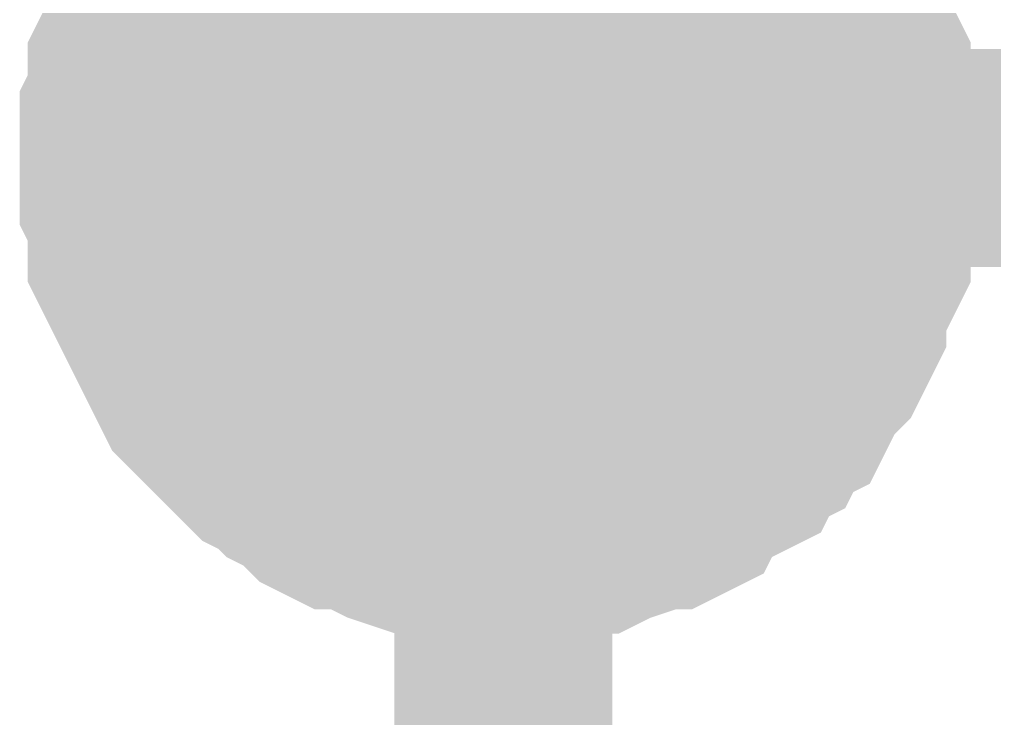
# Model space of a CAD drawing. Header units: inches. Extents: x 0 to 594, y 0 to 420.
# Drawn here: x 216.844 to 218.184, y 176.731 to 177.692 of the extents above; entities that cross this region are included whole.
import ezdxf

# ---------------------------------------------------------------- set-up
doc = ezdxf.new("R2010")
doc.units = ezdxf.units.IN
doc.layers.add('Sheet', color=255, linetype='Continuous')

msp = doc.modelspace()

# ---------------------------------------------------------------- linework, layer by layer
at = {"layer": 'Sheet'}
for points in [[(222.5036, 187.4904, 0.2997, 0.2997, 0), (217.5088, 187.4904, 0.2997, 0.2997, 0), (217.5088, 177.5011, 0.2997, 0.2997, 0), (222.5036, 177.5011, 0.2997, 0.2997, 0)], [(216.9937, 177.5011, 0.2997, 0.2997, 0), (216.9937, 177.5235, 0.2997, 0.2997, 0), (216.9937, 177.5571, 0.2997, 0.2997, 0), (217.0049, 177.5795, 0.2997, 0.2997, 0), (217.0049, 177.6019, 0.2997, 0.2997, 0), (217.0049, 177.6243, 0.2997, 0.2997, 0), (217.0161, 177.6467, 0.2997, 0.2997, 0), (217.0273, 177.6802, 0.2997, 0.2997, 0), (217.0385, 177.7026, 0.2997, 0.2997, 0), (217.0497, 177.725, 0.2997, 0.2997, 0), (217.0609, 177.7474, 0.2997, 0.2997, 0), (217.0721, 177.7586, 0.2997, 0.2997, 0), (217.0833, 177.781, 0.2997, 0.2997, 0), (217.0945, 177.8034, 0.2997, 0.2997, 0), (217.1169, 177.8258, 0.2997, 0.2997, 0), (217.1281, 177.837, 0.2997, 0.2997, 0), (217.1505, 177.8594, 0.2997, 0.2997, 0)], [(216.9937, 177.5011, 0.2997, 0.2997, 0), (216.9937, 177.5235, 0.2997, 0.2997, 0), (216.9937, 177.5571, 0.2997, 0.2997, 0), (217.0049, 177.5795, 0.2997, 0.2997, 0), (217.0049, 177.6019, 0.2997, 0.2997, 0), (217.0049, 177.6243, 0.2997, 0.2997, 0), (217.0161, 177.6467, 0.2997, 0.2997, 0), (217.0273, 177.6802, 0.2997, 0.2997, 0), (217.0385, 177.7026, 0.2997, 0.2997, 0), (217.0497, 177.725, 0.2997, 0.2997, 0), (217.0609, 177.7474, 0.2997, 0.2997, 0), (217.0721, 177.7586, 0.2997, 0.2997, 0), (217.0833, 177.781, 0.2997, 0.2997, 0), (217.0945, 177.8034, 0.2997, 0.2997, 0), (217.1169, 177.8258, 0.2997, 0.2997, 0), (217.1281, 177.837, 0.2997, 0.2997, 0), (217.1505, 177.8594, 0.2997, 0.2997, 0)], [(216.9937, 177.5011, 0.2997, 0.2997, 0), (216.9937, 177.5235, 0.2997, 0.2997, 0), (216.9937, 177.5571, 0.2997, 0.2997, 0), (217.0049, 177.5795, 0.2997, 0.2997, 0), (217.0049, 177.6019, 0.2997, 0.2997, 0), (217.0049, 177.6243, 0.2997, 0.2997, 0), (217.0161, 177.6467, 0.2997, 0.2997, 0), (217.0273, 177.6802, 0.2997, 0.2997, 0), (217.0385, 177.7026, 0.2997, 0.2997, 0), (217.0497, 177.725, 0.2997, 0.2997, 0), (217.0609, 177.7474, 0.2997, 0.2997, 0), (217.0721, 177.7586, 0.2997, 0.2997, 0), (217.0833, 177.781, 0.2997, 0.2997, 0), (217.0945, 177.8034, 0.2997, 0.2997, 0), (217.1169, 177.8258, 0.2997, 0.2997, 0), (217.1281, 177.837, 0.2997, 0.2997, 0), (217.1505, 177.8594, 0.2997, 0.2997, 0)], [(216.9937, 177.5011, 0.2997, 0.2997, 0), (216.9937, 177.5235, 0.2997, 0.2997, 0), (216.9937, 177.5571, 0.2997, 0.2997, 0), (217.0049, 177.5795, 0.2997, 0.2997, 0), (217.0049, 177.6019, 0.2997, 0.2997, 0), (217.0049, 177.6243, 0.2997, 0.2997, 0), (217.0161, 177.6467, 0.2997, 0.2997, 0), (217.0273, 177.6802, 0.2997, 0.2997, 0), (217.0385, 177.7026, 0.2997, 0.2997, 0), (217.0497, 177.725, 0.2997, 0.2997, 0), (217.0609, 177.7474, 0.2997, 0.2997, 0), (217.0721, 177.7586, 0.2997, 0.2997, 0), (217.0833, 177.781, 0.2997, 0.2997, 0), (217.0945, 177.8034, 0.2997, 0.2997, 0), (217.1169, 177.8258, 0.2997, 0.2997, 0), (217.1281, 177.837, 0.2997, 0.2997, 0), (217.1505, 177.8594, 0.2997, 0.2997, 0)], [(217.8672, 177.8594, 0.2997, 0.2997, 0), (217.8784, 177.837, 0.2997, 0.2997, 0), (217.9008, 177.8258, 0.2997, 0.2997, 0), (217.912, 177.8034, 0.2997, 0.2997, 0), (217.9232, 177.781, 0.2997, 0.2997, 0), (217.9456, 177.7586, 0.2997, 0.2997, 0), (217.9568, 177.7474, 0.2997, 0.2997, 0), (217.968, 177.725, 0.2997, 0.2997, 0), (217.968, 177.7026, 0.2997, 0.2997, 0), (217.9792, 177.6802, 0.2997, 0.2997, 0), (217.9904, 177.6467, 0.2997, 0.2997, 0), (218.0016, 177.6243, 0.2997, 0.2997, 0), (218.0016, 177.6019, 0.2997, 0.2997, 0), (218.0016, 177.5795, 0.2997, 0.2997, 0), (218.0128, 177.5571, 0.2997, 0.2997, 0), (218.0128, 177.5235, 0.2997, 0.2997, 0), (218.0128, 177.5011, 0.2997, 0.2997, 0)], [(217.8672, 177.8594, 0.2997, 0.2997, 0), (217.8784, 177.837, 0.2997, 0.2997, 0), (217.9008, 177.8258, 0.2997, 0.2997, 0), (217.912, 177.8034, 0.2997, 0.2997, 0), (217.9232, 177.781, 0.2997, 0.2997, 0), (217.9456, 177.7586, 0.2997, 0.2997, 0), (217.9568, 177.7474, 0.2997, 0.2997, 0), (217.968, 177.725, 0.2997, 0.2997, 0), (217.968, 177.7026, 0.2997, 0.2997, 0), (217.9792, 177.6802, 0.2997, 0.2997, 0), (217.9904, 177.6467, 0.2997, 0.2997, 0), (218.0016, 177.6243, 0.2997, 0.2997, 0), (218.0016, 177.6019, 0.2997, 0.2997, 0), (218.0016, 177.5795, 0.2997, 0.2997, 0), (218.0128, 177.5571, 0.2997, 0.2997, 0), (218.0128, 177.5235, 0.2997, 0.2997, 0), (218.0128, 177.5011, 0.2997, 0.2997, 0)], [(217.8672, 177.8594, 0.2997, 0.2997, 0), (217.8784, 177.837, 0.2997, 0.2997, 0), (217.9008, 177.8258, 0.2997, 0.2997, 0), (217.912, 177.8034, 0.2997, 0.2997, 0), (217.9232, 177.781, 0.2997, 0.2997, 0), (217.9456, 177.7586, 0.2997, 0.2997, 0), (217.9568, 177.7474, 0.2997, 0.2997, 0), (217.968, 177.725, 0.2997, 0.2997, 0), (217.968, 177.7026, 0.2997, 0.2997, 0), (217.9792, 177.6802, 0.2997, 0.2997, 0), (217.9904, 177.6467, 0.2997, 0.2997, 0), (218.0016, 177.6243, 0.2997, 0.2997, 0), (218.0016, 177.6019, 0.2997, 0.2997, 0), (218.0016, 177.5795, 0.2997, 0.2997, 0), (218.0128, 177.5571, 0.2997, 0.2997, 0), (218.0128, 177.5235, 0.2997, 0.2997, 0), (218.0128, 177.5011, 0.2997, 0.2997, 0)], [(217.8672, 177.8594, 0.2997, 0.2997, 0), (217.8784, 177.837, 0.2997, 0.2997, 0), (217.9008, 177.8258, 0.2997, 0.2997, 0), (217.912, 177.8034, 0.2997, 0.2997, 0), (217.9232, 177.781, 0.2997, 0.2997, 0), (217.9456, 177.7586, 0.2997, 0.2997, 0), (217.9568, 177.7474, 0.2997, 0.2997, 0), (217.968, 177.725, 0.2997, 0.2997, 0), (217.968, 177.7026, 0.2997, 0.2997, 0), (217.9792, 177.6802, 0.2997, 0.2997, 0), (217.9904, 177.6467, 0.2997, 0.2997, 0), (218.0016, 177.6243, 0.2997, 0.2997, 0), (218.0016, 177.6019, 0.2997, 0.2997, 0), (218.0016, 177.5795, 0.2997, 0.2997, 0), (218.0128, 177.5571, 0.2997, 0.2997, 0), (218.0128, 177.5235, 0.2997, 0.2997, 0), (218.0128, 177.5011, 0.2997, 0.2997, 0)], [(216.9937, 177.5011, 0.0991, 0.0991, 0), (216.9937, 177.5235, 0.0991, 0.0991, 0), (216.9937, 177.5571, 0.0991, 0.0991, 0), (217.0049, 177.5795, 0.0991, 0.0991, 0), (217.0049, 177.6019, 0.0991, 0.0991, 0), (217.0049, 177.6243, 0.0991, 0.0991, 0), (217.0161, 177.6467, 0.0991, 0.0991, 0), (217.0273, 177.6802, 0.0991, 0.0991, 0), (217.0385, 177.7026, 0.0991, 0.0991, 0), (217.0497, 177.725, 0.0991, 0.0991, 0), (217.0609, 177.7474, 0.0991, 0.0991, 0)], [(216.9937, 177.5011, 0.0991, 0.0991, 0), (216.9937, 177.5235, 0.0991, 0.0991, 0), (216.9937, 177.5571, 0.0991, 0.0991, 0), (217.0049, 177.5795, 0.0991, 0.0991, 0), (217.0049, 177.6019, 0.0991, 0.0991, 0), (217.0049, 177.6243, 0.0991, 0.0991, 0), (217.0161, 177.6467, 0.0991, 0.0991, 0), (217.0273, 177.6802, 0.0991, 0.0991, 0), (217.0385, 177.7026, 0.0991, 0.0991, 0), (217.0497, 177.725, 0.0991, 0.0991, 0), (217.0609, 177.7474, 0.0991, 0.0991, 0)], [(216.9937, 177.5011, 0.0991, 0.0991, 0), (216.9937, 177.5235, 0.0991, 0.0991, 0), (216.9937, 177.5571, 0.0991, 0.0991, 0), (217.0049, 177.5795, 0.0991, 0.0991, 0), (217.0049, 177.6019, 0.0991, 0.0991, 0), (217.0049, 177.6243, 0.0991, 0.0991, 0), (217.0161, 177.6467, 0.0991, 0.0991, 0), (217.0273, 177.6802, 0.0991, 0.0991, 0), (217.0385, 177.7026, 0.0991, 0.0991, 0), (217.0497, 177.725, 0.0991, 0.0991, 0), (217.0609, 177.7474, 0.0991, 0.0991, 0)], [(216.9937, 177.5011, 0.0991, 0.0991, 0), (216.9937, 177.5235, 0.0991, 0.0991, 0), (216.9937, 177.5571, 0.0991, 0.0991, 0), (217.0049, 177.5795, 0.0991, 0.0991, 0), (217.0049, 177.6019, 0.0991, 0.0991, 0), (217.0049, 177.6243, 0.0991, 0.0991, 0), (217.0161, 177.6467, 0.0991, 0.0991, 0), (217.0273, 177.6802, 0.0991, 0.0991, 0), (217.0385, 177.7026, 0.0991, 0.0991, 0), (217.0497, 177.725, 0.0991, 0.0991, 0), (217.0609, 177.7474, 0.0991, 0.0991, 0)], [(217.9568, 177.7474, 0.0991, 0.0991, 0), (217.968, 177.725, 0.0991, 0.0991, 0), (217.968, 177.7026, 0.0991, 0.0991, 0), (217.9792, 177.6802, 0.0991, 0.0991, 0), (217.9904, 177.6467, 0.0991, 0.0991, 0), (218.0016, 177.6243, 0.0991, 0.0991, 0), (218.0016, 177.6019, 0.0991, 0.0991, 0), (218.0016, 177.5795, 0.0991, 0.0991, 0), (218.0128, 177.5571, 0.0991, 0.0991, 0), (218.0128, 177.5235, 0.0991, 0.0991, 0), (218.0128, 177.5011, 0.0991, 0.0991, 0)], [(217.9568, 177.7474, 0.0991, 0.0991, 0), (217.968, 177.725, 0.0991, 0.0991, 0), (217.968, 177.7026, 0.0991, 0.0991, 0), (217.9792, 177.6802, 0.0991, 0.0991, 0), (217.9904, 177.6467, 0.0991, 0.0991, 0), (218.0016, 177.6243, 0.0991, 0.0991, 0), (218.0016, 177.6019, 0.0991, 0.0991, 0), (218.0016, 177.5795, 0.0991, 0.0991, 0), (218.0128, 177.5571, 0.0991, 0.0991, 0), (218.0128, 177.5235, 0.0991, 0.0991, 0), (218.0128, 177.5011, 0.0991, 0.0991, 0)], [(217.9568, 177.7474, 0.0991, 0.0991, 0), (217.968, 177.725, 0.0991, 0.0991, 0), (217.968, 177.7026, 0.0991, 0.0991, 0), (217.9792, 177.6802, 0.0991, 0.0991, 0), (217.9904, 177.6467, 0.0991, 0.0991, 0), (218.0016, 177.6243, 0.0991, 0.0991, 0), (218.0016, 177.6019, 0.0991, 0.0991, 0), (218.0016, 177.5795, 0.0991, 0.0991, 0), (218.0128, 177.5571, 0.0991, 0.0991, 0), (218.0128, 177.5235, 0.0991, 0.0991, 0), (218.0128, 177.5011, 0.0991, 0.0991, 0)], [(217.9568, 177.7474, 0.0991, 0.0991, 0), (217.968, 177.725, 0.0991, 0.0991, 0), (217.968, 177.7026, 0.0991, 0.0991, 0), (217.9792, 177.6802, 0.0991, 0.0991, 0), (217.9904, 177.6467, 0.0991, 0.0991, 0), (218.0016, 177.6243, 0.0991, 0.0991, 0), (218.0016, 177.6019, 0.0991, 0.0991, 0), (218.0016, 177.5795, 0.0991, 0.0991, 0), (218.0128, 177.5571, 0.0991, 0.0991, 0), (218.0128, 177.5235, 0.0991, 0.0991, 0), (218.0128, 177.5011, 0.0991, 0.0991, 0)], [(217.5088, 176.9859, 0.2997, 0.2997, 0), (217.4864, 176.9859, 0.2997, 0.2997, 0), (217.4528, 176.9859, 0.2997, 0.2997, 0), (217.4304, 176.9971, 0.2997, 0.2997, 0), (217.408, 176.9971, 0.2997, 0.2997, 0), (217.3856, 176.9971, 0.2997, 0.2997, 0), (217.352, 177.0083, 0.2997, 0.2997, 0), (217.3296, 177.0195, 0.2997, 0.2997, 0), (217.3072, 177.0307, 0.2997, 0.2997, 0), (217.2848, 177.0307, 0.2997, 0.2997, 0), (217.2624, 177.0419, 0.2997, 0.2997, 0), (217.24, 177.0643, 0.2997, 0.2997, 0), (217.2176, 177.0755, 0.2997, 0.2997, 0), (217.2064, 177.0867, 0.2997, 0.2997, 0), (217.1841, 177.0979, 0.2997, 0.2997, 0), (217.1617, 177.1203, 0.2997, 0.2997, 0), (217.1505, 177.1315, 0.2997, 0.2997, 0), (217.1281, 177.1539, 0.2997, 0.2997, 0), (217.1169, 177.1651, 0.2997, 0.2997, 0), (217.0945, 177.1875, 0.2997, 0.2997, 0), (217.0833, 177.2099, 0.2997, 0.2997, 0), (217.0721, 177.2323, 0.2997, 0.2997, 0), (217.0609, 177.2547, 0.2997, 0.2997, 0), (217.0497, 177.2771, 0.2997, 0.2997, 0), (217.0385, 177.2995, 0.2997, 0.2997, 0), (217.0273, 177.3219, 0.2997, 0.2997, 0), (217.0161, 177.3443, 0.2997, 0.2997, 0), (217.0049, 177.3667, 0.2997, 0.2997, 0), (217.0049, 177.4003, 0.2997, 0.2997, 0), (217.0049, 177.4227, 0.2997, 0.2997, 0), (216.9937, 177.4451, 0.2997, 0.2997, 0), (216.9937, 177.4787, 0.2997, 0.2997, 0), (216.9937, 177.5011, 0.2997, 0.2997, 0)], [(216.9937, 177.5011, 0.2997, 0.2997, 0), (216.9937, 177.5011, 0.2997, 0.2997, 0)], [(217.5088, 176.9859, 0.2997, 0.2997, 0), (217.4864, 176.9859, 0.2997, 0.2997, 0), (217.4528, 176.9859, 0.2997, 0.2997, 0), (217.4304, 176.9971, 0.2997, 0.2997, 0), (217.408, 176.9971, 0.2997, 0.2997, 0), (217.3856, 176.9971, 0.2997, 0.2997, 0), (217.352, 177.0083, 0.2997, 0.2997, 0), (217.3296, 177.0195, 0.2997, 0.2997, 0), (217.3072, 177.0307, 0.2997, 0.2997, 0), (217.2848, 177.0307, 0.2997, 0.2997, 0), (217.2624, 177.0419, 0.2997, 0.2997, 0), (217.24, 177.0643, 0.2997, 0.2997, 0), (217.2176, 177.0755, 0.2997, 0.2997, 0), (217.2064, 177.0867, 0.2997, 0.2997, 0), (217.1841, 177.0979, 0.2997, 0.2997, 0), (217.1617, 177.1203, 0.2997, 0.2997, 0), (217.1505, 177.1315, 0.2997, 0.2997, 0), (217.1281, 177.1539, 0.2997, 0.2997, 0), (217.1169, 177.1651, 0.2997, 0.2997, 0), (217.0945, 177.1875, 0.2997, 0.2997, 0), (217.0833, 177.2099, 0.2997, 0.2997, 0), (217.0721, 177.2323, 0.2997, 0.2997, 0), (217.0609, 177.2547, 0.2997, 0.2997, 0), (217.0497, 177.2771, 0.2997, 0.2997, 0), (217.0385, 177.2995, 0.2997, 0.2997, 0), (217.0273, 177.3219, 0.2997, 0.2997, 0), (217.0161, 177.3443, 0.2997, 0.2997, 0), (217.0049, 177.3667, 0.2997, 0.2997, 0), (217.0049, 177.4003, 0.2997, 0.2997, 0), (217.0049, 177.4227, 0.2997, 0.2997, 0), (216.9937, 177.4451, 0.2997, 0.2997, 0), (216.9937, 177.4787, 0.2997, 0.2997, 0), (216.9937, 177.5011, 0.2997, 0.2997, 0)], [(216.9937, 177.5011, 0.2997, 0.2997, 0), (216.9937, 177.5011, 0.2997, 0.2997, 0)], [(217.5088, 176.9859, 0.2997, 0.2997, 0), (217.4864, 176.9859, 0.2997, 0.2997, 0), (217.4528, 176.9859, 0.2997, 0.2997, 0), (217.4304, 176.9971, 0.2997, 0.2997, 0), (217.408, 176.9971, 0.2997, 0.2997, 0), (217.3856, 176.9971, 0.2997, 0.2997, 0), (217.352, 177.0083, 0.2997, 0.2997, 0), (217.3296, 177.0195, 0.2997, 0.2997, 0), (217.3072, 177.0307, 0.2997, 0.2997, 0), (217.2848, 177.0307, 0.2997, 0.2997, 0), (217.2624, 177.0419, 0.2997, 0.2997, 0), (217.24, 177.0643, 0.2997, 0.2997, 0), (217.2176, 177.0755, 0.2997, 0.2997, 0), (217.2064, 177.0867, 0.2997, 0.2997, 0), (217.1841, 177.0979, 0.2997, 0.2997, 0), (217.1617, 177.1203, 0.2997, 0.2997, 0), (217.1505, 177.1315, 0.2997, 0.2997, 0), (217.1281, 177.1539, 0.2997, 0.2997, 0), (217.1169, 177.1651, 0.2997, 0.2997, 0), (217.0945, 177.1875, 0.2997, 0.2997, 0), (217.0833, 177.2099, 0.2997, 0.2997, 0), (217.0721, 177.2323, 0.2997, 0.2997, 0), (217.0609, 177.2547, 0.2997, 0.2997, 0), (217.0497, 177.2771, 0.2997, 0.2997, 0), (217.0385, 177.2995, 0.2997, 0.2997, 0), (217.0273, 177.3219, 0.2997, 0.2997, 0), (217.0161, 177.3443, 0.2997, 0.2997, 0), (217.0049, 177.3667, 0.2997, 0.2997, 0), (217.0049, 177.4003, 0.2997, 0.2997, 0), (217.0049, 177.4227, 0.2997, 0.2997, 0), (216.9937, 177.4451, 0.2997, 0.2997, 0), (216.9937, 177.4787, 0.2997, 0.2997, 0), (216.9937, 177.5011, 0.2997, 0.2997, 0)], [(216.9937, 177.5011, 0.2997, 0.2997, 0), (216.9937, 177.5011, 0.2997, 0.2997, 0)], [(217.5088, 176.9859, 0.2997, 0.2997, 0), (217.4864, 176.9859, 0.2997, 0.2997, 0), (217.4528, 176.9859, 0.2997, 0.2997, 0), (217.4304, 176.9971, 0.2997, 0.2997, 0), (217.408, 176.9971, 0.2997, 0.2997, 0), (217.3856, 176.9971, 0.2997, 0.2997, 0), (217.352, 177.0083, 0.2997, 0.2997, 0), (217.3296, 177.0195, 0.2997, 0.2997, 0), (217.3072, 177.0307, 0.2997, 0.2997, 0), (217.2848, 177.0307, 0.2997, 0.2997, 0), (217.2624, 177.0419, 0.2997, 0.2997, 0), (217.24, 177.0643, 0.2997, 0.2997, 0), (217.2176, 177.0755, 0.2997, 0.2997, 0), (217.2064, 177.0867, 0.2997, 0.2997, 0), (217.1841, 177.0979, 0.2997, 0.2997, 0), (217.1617, 177.1203, 0.2997, 0.2997, 0), (217.1505, 177.1315, 0.2997, 0.2997, 0), (217.1281, 177.1539, 0.2997, 0.2997, 0), (217.1169, 177.1651, 0.2997, 0.2997, 0), (217.0945, 177.1875, 0.2997, 0.2997, 0), (217.0833, 177.2099, 0.2997, 0.2997, 0), (217.0721, 177.2323, 0.2997, 0.2997, 0), (217.0609, 177.2547, 0.2997, 0.2997, 0), (217.0497, 177.2771, 0.2997, 0.2997, 0), (217.0385, 177.2995, 0.2997, 0.2997, 0), (217.0273, 177.3219, 0.2997, 0.2997, 0), (217.0161, 177.3443, 0.2997, 0.2997, 0), (217.0049, 177.3667, 0.2997, 0.2997, 0), (217.0049, 177.4003, 0.2997, 0.2997, 0), (217.0049, 177.4227, 0.2997, 0.2997, 0), (216.9937, 177.4451, 0.2997, 0.2997, 0), (216.9937, 177.4787, 0.2997, 0.2997, 0), (216.9937, 177.5011, 0.2997, 0.2997, 0)], [(216.9937, 177.5011, 0.2997, 0.2997, 0), (216.9937, 177.5011, 0.2997, 0.2997, 0)], [(217.5088, 177.5011, 0.2997, 0.2997, 0), (217.5088, 174.9589, 0.2997, 0.2997, 0)], [(218.0128, 177.5011, 0.2997, 0.2997, 0), (218.0128, 177.4787, 0.2997, 0.2997, 0), (218.0128, 177.4451, 0.2997, 0.2997, 0), (218.0016, 177.4227, 0.2997, 0.2997, 0), (218.0016, 177.4003, 0.2997, 0.2997, 0), (218.0016, 177.3667, 0.2997, 0.2997, 0), (217.9904, 177.3443, 0.2997, 0.2997, 0), (217.9792, 177.3219, 0.2997, 0.2997, 0), (217.968, 177.2995, 0.2997, 0.2997, 0), (217.968, 177.2771, 0.2997, 0.2997, 0), (217.9568, 177.2547, 0.2997, 0.2997, 0), (217.9456, 177.2323, 0.2997, 0.2997, 0), (217.9232, 177.2099, 0.2997, 0.2997, 0), (217.912, 177.1875, 0.2997, 0.2997, 0), (217.9008, 177.1651, 0.2997, 0.2997, 0), (217.8784, 177.1539, 0.2997, 0.2997, 0), (217.8672, 177.1315, 0.2997, 0.2997, 0), (217.8448, 177.1203, 0.2997, 0.2997, 0), (217.8336, 177.0979, 0.2997, 0.2997, 0), (217.8112, 177.0867, 0.2997, 0.2997, 0), (217.7888, 177.0755, 0.2997, 0.2997, 0), (217.7664, 177.0643, 0.2997, 0.2997, 0), (217.7552, 177.0419, 0.2997, 0.2997, 0), (217.7328, 177.0307, 0.2997, 0.2997, 0), (217.7104, 177.0307, 0.2997, 0.2997, 0), (217.688, 177.0195, 0.2997, 0.2997, 0), (217.6544, 177.0083, 0.2997, 0.2997, 0), (217.632, 176.9971, 0.2997, 0.2997, 0), (217.6096, 176.9971, 0.2997, 0.2997, 0), (217.5872, 176.9971, 0.2997, 0.2997, 0), (217.5648, 176.9859, 0.2997, 0.2997, 0), (217.5312, 176.9859, 0.2997, 0.2997, 0), (217.5088, 176.9859, 0.2997, 0.2997, 0)], [(218.0128, 177.5011, 0.2997, 0.2997, 0), (218.0128, 177.4787, 0.2997, 0.2997, 0), (218.0128, 177.4451, 0.2997, 0.2997, 0), (218.0016, 177.4227, 0.2997, 0.2997, 0), (218.0016, 177.4003, 0.2997, 0.2997, 0), (218.0016, 177.3667, 0.2997, 0.2997, 0), (217.9904, 177.3443, 0.2997, 0.2997, 0), (217.9792, 177.3219, 0.2997, 0.2997, 0), (217.968, 177.2995, 0.2997, 0.2997, 0), (217.968, 177.2771, 0.2997, 0.2997, 0), (217.9568, 177.2547, 0.2997, 0.2997, 0), (217.9456, 177.2323, 0.2997, 0.2997, 0), (217.9232, 177.2099, 0.2997, 0.2997, 0), (217.912, 177.1875, 0.2997, 0.2997, 0), (217.9008, 177.1651, 0.2997, 0.2997, 0), (217.8784, 177.1539, 0.2997, 0.2997, 0), (217.8672, 177.1315, 0.2997, 0.2997, 0), (217.8448, 177.1203, 0.2997, 0.2997, 0), (217.8336, 177.0979, 0.2997, 0.2997, 0), (217.8112, 177.0867, 0.2997, 0.2997, 0), (217.7888, 177.0755, 0.2997, 0.2997, 0), (217.7664, 177.0643, 0.2997, 0.2997, 0), (217.7552, 177.0419, 0.2997, 0.2997, 0), (217.7328, 177.0307, 0.2997, 0.2997, 0), (217.7104, 177.0307, 0.2997, 0.2997, 0), (217.688, 177.0195, 0.2997, 0.2997, 0), (217.6544, 177.0083, 0.2997, 0.2997, 0), (217.632, 176.9971, 0.2997, 0.2997, 0), (217.6096, 176.9971, 0.2997, 0.2997, 0), (217.5872, 176.9971, 0.2997, 0.2997, 0), (217.5648, 176.9859, 0.2997, 0.2997, 0), (217.5312, 176.9859, 0.2997, 0.2997, 0), (217.5088, 176.9859, 0.2997, 0.2997, 0)], [(218.0128, 177.5011, 0.2997, 0.2997, 0), (218.0128, 177.4787, 0.2997, 0.2997, 0), (218.0128, 177.4451, 0.2997, 0.2997, 0), (218.0016, 177.4227, 0.2997, 0.2997, 0), (218.0016, 177.4003, 0.2997, 0.2997, 0), (218.0016, 177.3667, 0.2997, 0.2997, 0), (217.9904, 177.3443, 0.2997, 0.2997, 0), (217.9792, 177.3219, 0.2997, 0.2997, 0), (217.968, 177.2995, 0.2997, 0.2997, 0), (217.968, 177.2771, 0.2997, 0.2997, 0), (217.9568, 177.2547, 0.2997, 0.2997, 0), (217.9456, 177.2323, 0.2997, 0.2997, 0), (217.9232, 177.2099, 0.2997, 0.2997, 0), (217.912, 177.1875, 0.2997, 0.2997, 0), (217.9008, 177.1651, 0.2997, 0.2997, 0), (217.8784, 177.1539, 0.2997, 0.2997, 0), (217.8672, 177.1315, 0.2997, 0.2997, 0), (217.8448, 177.1203, 0.2997, 0.2997, 0), (217.8336, 177.0979, 0.2997, 0.2997, 0), (217.8112, 177.0867, 0.2997, 0.2997, 0), (217.7888, 177.0755, 0.2997, 0.2997, 0), (217.7664, 177.0643, 0.2997, 0.2997, 0), (217.7552, 177.0419, 0.2997, 0.2997, 0), (217.7328, 177.0307, 0.2997, 0.2997, 0), (217.7104, 177.0307, 0.2997, 0.2997, 0), (217.688, 177.0195, 0.2997, 0.2997, 0), (217.6544, 177.0083, 0.2997, 0.2997, 0), (217.632, 176.9971, 0.2997, 0.2997, 0), (217.6096, 176.9971, 0.2997, 0.2997, 0), (217.5872, 176.9971, 0.2997, 0.2997, 0), (217.5648, 176.9859, 0.2997, 0.2997, 0), (217.5312, 176.9859, 0.2997, 0.2997, 0), (217.5088, 176.9859, 0.2997, 0.2997, 0)], [(218.0128, 177.5011, 0.2997, 0.2997, 0), (218.0128, 177.4787, 0.2997, 0.2997, 0), (218.0128, 177.4451, 0.2997, 0.2997, 0), (218.0016, 177.4227, 0.2997, 0.2997, 0), (218.0016, 177.4003, 0.2997, 0.2997, 0), (218.0016, 177.3667, 0.2997, 0.2997, 0), (217.9904, 177.3443, 0.2997, 0.2997, 0), (217.9792, 177.3219, 0.2997, 0.2997, 0), (217.968, 177.2995, 0.2997, 0.2997, 0), (217.968, 177.2771, 0.2997, 0.2997, 0), (217.9568, 177.2547, 0.2997, 0.2997, 0), (217.9456, 177.2323, 0.2997, 0.2997, 0), (217.9232, 177.2099, 0.2997, 0.2997, 0), (217.912, 177.1875, 0.2997, 0.2997, 0), (217.9008, 177.1651, 0.2997, 0.2997, 0), (217.8784, 177.1539, 0.2997, 0.2997, 0), (217.8672, 177.1315, 0.2997, 0.2997, 0), (217.8448, 177.1203, 0.2997, 0.2997, 0), (217.8336, 177.0979, 0.2997, 0.2997, 0), (217.8112, 177.0867, 0.2997, 0.2997, 0), (217.7888, 177.0755, 0.2997, 0.2997, 0), (217.7664, 177.0643, 0.2997, 0.2997, 0), (217.7552, 177.0419, 0.2997, 0.2997, 0), (217.7328, 177.0307, 0.2997, 0.2997, 0), (217.7104, 177.0307, 0.2997, 0.2997, 0), (217.688, 177.0195, 0.2997, 0.2997, 0), (217.6544, 177.0083, 0.2997, 0.2997, 0), (217.632, 176.9971, 0.2997, 0.2997, 0), (217.6096, 176.9971, 0.2997, 0.2997, 0), (217.5872, 176.9971, 0.2997, 0.2997, 0), (217.5648, 176.9859, 0.2997, 0.2997, 0), (217.5312, 176.9859, 0.2997, 0.2997, 0), (217.5088, 176.9859, 0.2997, 0.2997, 0)], [(218.0128, 177.5011, 0.2997, 0.2997, 0), (218.0128, 177.5011, 0.2997, 0.2997, 0), (218.0128, 177.5011, 0.2997, 0.2997, 0), (218.0128, 177.5011, 0.2997, 0.2997, 0), (218.0128, 177.5011, 0.2997, 0.2997, 0), (218.0128, 177.5011, 0.2997, 0.2997, 0), (218.0128, 177.5011, 0.2997, 0.2997, 0), (218.0128, 177.5011, 0.2997, 0.2997, 0), (218.0128, 177.5011, 0.2997, 0.2997, 0), (218.0128, 177.5011, 0.2997, 0.2997, 0), (218.0128, 177.5011, 0.2997, 0.2997, 0), (218.0128, 177.5011, 0.2997, 0.2997, 0), (218.0128, 177.5011, 0.2997, 0.2997, 0), (218.0128, 177.5011, 0.2997, 0.2997, 0), (218.0128, 177.5011, 0.2997, 0.2997, 0), (218.0128, 177.5011, 0.2997, 0.2997, 0), (218.0128, 177.5011, 0.2997, 0.2997, 0), (218.0128, 177.5011, 0.2997, 0.2997, 0), (218.0128, 177.5011, 0.2997, 0.2997, 0), (218.0128, 177.5011, 0.2997, 0.2997, 0), (218.0128, 177.5011, 0.2997, 0.2997, 0), (218.0128, 177.5011, 0.2997, 0.2997, 0), (218.0128, 177.5011, 0.2997, 0.2997, 0), (218.0128, 177.5011, 0.2997, 0.2997, 0), (218.0128, 177.5011, 0.2997, 0.2997, 0), (218.0128, 177.5011, 0.2997, 0.2997, 0), (218.0128, 177.5011, 0.2997, 0.2997, 0), (218.0128, 177.5011, 0.2997, 0.2997, 0), (218.0128, 177.5011, 0.2997, 0.2997, 0), (218.0128, 177.5011, 0.2997, 0.2997, 0), (218.0128, 177.5011, 0.2997, 0.2997, 0), (218.0128, 177.5011, 0.2997, 0.2997, 0), (218.0128, 177.5011, 0.2997, 0.2997, 0)], [(218.0128, 177.5011, 0.2997, 0.2997, 0), (218.0128, 177.5011, 0.2997, 0.2997, 0)], [(218.0128, 177.5011, 0.2997, 0.2997, 0), (218.0128, 177.5011, 0.2997, 0.2997, 0), (218.0128, 177.5011, 0.2997, 0.2997, 0), (218.0128, 177.5011, 0.2997, 0.2997, 0), (218.0128, 177.5011, 0.2997, 0.2997, 0), (218.0128, 177.5011, 0.2997, 0.2997, 0), (218.0128, 177.5011, 0.2997, 0.2997, 0), (218.0128, 177.5011, 0.2997, 0.2997, 0), (218.0128, 177.5011, 0.2997, 0.2997, 0), (218.0128, 177.5011, 0.2997, 0.2997, 0), (218.0128, 177.5011, 0.2997, 0.2997, 0), (218.0128, 177.5011, 0.2997, 0.2997, 0), (218.0128, 177.5011, 0.2997, 0.2997, 0), (218.0128, 177.5011, 0.2997, 0.2997, 0), (218.0128, 177.5011, 0.2997, 0.2997, 0), (218.0128, 177.5011, 0.2997, 0.2997, 0), (218.0128, 177.5011, 0.2997, 0.2997, 0), (218.0128, 177.5011, 0.2997, 0.2997, 0), (218.0128, 177.5011, 0.2997, 0.2997, 0), (218.0128, 177.5011, 0.2997, 0.2997, 0), (218.0128, 177.5011, 0.2997, 0.2997, 0), (218.0128, 177.5011, 0.2997, 0.2997, 0), (218.0128, 177.5011, 0.2997, 0.2997, 0), (218.0128, 177.5011, 0.2997, 0.2997, 0), (218.0128, 177.5011, 0.2997, 0.2997, 0), (218.0128, 177.5011, 0.2997, 0.2997, 0), (218.0128, 177.5011, 0.2997, 0.2997, 0), (218.0128, 177.5011, 0.2997, 0.2997, 0), (218.0128, 177.5011, 0.2997, 0.2997, 0), (218.0128, 177.5011, 0.2997, 0.2997, 0), (218.0128, 177.5011, 0.2997, 0.2997, 0), (218.0128, 177.5011, 0.2997, 0.2997, 0), (218.0128, 177.5011, 0.2997, 0.2997, 0)], [(218.0128, 177.5011, 0.2997, 0.2997, 0), (218.0128, 177.5011, 0.2997, 0.2997, 0)], [(218.0128, 177.5011, 0.2997, 0.2997, 0), (218.0128, 177.5011, 0.2997, 0.2997, 0), (218.0128, 177.5011, 0.2997, 0.2997, 0), (218.0128, 177.5011, 0.2997, 0.2997, 0), (218.0128, 177.5011, 0.2997, 0.2997, 0), (218.0128, 177.5011, 0.2997, 0.2997, 0), (218.0128, 177.5011, 0.2997, 0.2997, 0), (218.0128, 177.5011, 0.2997, 0.2997, 0), (218.0128, 177.5011, 0.2997, 0.2997, 0), (218.0128, 177.5011, 0.2997, 0.2997, 0), (218.0128, 177.5011, 0.2997, 0.2997, 0), (218.0128, 177.5011, 0.2997, 0.2997, 0), (218.0128, 177.5011, 0.2997, 0.2997, 0), (218.0128, 177.5011, 0.2997, 0.2997, 0), (218.0128, 177.5011, 0.2997, 0.2997, 0), (218.0128, 177.5011, 0.2997, 0.2997, 0), (218.0128, 177.5011, 0.2997, 0.2997, 0), (218.0128, 177.5011, 0.2997, 0.2997, 0), (218.0128, 177.5011, 0.2997, 0.2997, 0), (218.0128, 177.5011, 0.2997, 0.2997, 0), (218.0128, 177.5011, 0.2997, 0.2997, 0), (218.0128, 177.5011, 0.2997, 0.2997, 0), (218.0128, 177.5011, 0.2997, 0.2997, 0), (218.0128, 177.5011, 0.2997, 0.2997, 0), (218.0128, 177.5011, 0.2997, 0.2997, 0), (218.0128, 177.5011, 0.2997, 0.2997, 0), (218.0128, 177.5011, 0.2997, 0.2997, 0), (218.0128, 177.5011, 0.2997, 0.2997, 0), (218.0128, 177.5011, 0.2997, 0.2997, 0), (218.0128, 177.5011, 0.2997, 0.2997, 0), (218.0128, 177.5011, 0.2997, 0.2997, 0), (218.0128, 177.5011, 0.2997, 0.2997, 0), (218.0128, 177.5011, 0.2997, 0.2997, 0)], [(218.0128, 177.5011, 0.2997, 0.2997, 0), (218.0128, 177.5011, 0.2997, 0.2997, 0)], [(218.0128, 177.5011, 0.2997, 0.2997, 0), (218.0128, 177.5011, 0.2997, 0.2997, 0), (218.0128, 177.5011, 0.2997, 0.2997, 0), (218.0128, 177.5011, 0.2997, 0.2997, 0), (218.0128, 177.5011, 0.2997, 0.2997, 0), (218.0128, 177.5011, 0.2997, 0.2997, 0), (218.0128, 177.5011, 0.2997, 0.2997, 0), (218.0128, 177.5011, 0.2997, 0.2997, 0), (218.0128, 177.5011, 0.2997, 0.2997, 0), (218.0128, 177.5011, 0.2997, 0.2997, 0), (218.0128, 177.5011, 0.2997, 0.2997, 0), (218.0128, 177.5011, 0.2997, 0.2997, 0), (218.0128, 177.5011, 0.2997, 0.2997, 0), (218.0128, 177.5011, 0.2997, 0.2997, 0), (218.0128, 177.5011, 0.2997, 0.2997, 0), (218.0128, 177.5011, 0.2997, 0.2997, 0), (218.0128, 177.5011, 0.2997, 0.2997, 0), (218.0128, 177.5011, 0.2997, 0.2997, 0), (218.0128, 177.5011, 0.2997, 0.2997, 0), (218.0128, 177.5011, 0.2997, 0.2997, 0), (218.0128, 177.5011, 0.2997, 0.2997, 0), (218.0128, 177.5011, 0.2997, 0.2997, 0), (218.0128, 177.5011, 0.2997, 0.2997, 0), (218.0128, 177.5011, 0.2997, 0.2997, 0), (218.0128, 177.5011, 0.2997, 0.2997, 0), (218.0128, 177.5011, 0.2997, 0.2997, 0), (218.0128, 177.5011, 0.2997, 0.2997, 0), (218.0128, 177.5011, 0.2997, 0.2997, 0), (218.0128, 177.5011, 0.2997, 0.2997, 0), (218.0128, 177.5011, 0.2997, 0.2997, 0), (218.0128, 177.5011, 0.2997, 0.2997, 0), (218.0128, 177.5011, 0.2997, 0.2997, 0), (218.0128, 177.5011, 0.2997, 0.2997, 0)], [(218.0128, 177.5011, 0.2997, 0.2997, 0), (218.0128, 177.5011, 0.2997, 0.2997, 0)], [(217.5088, 176.9859, 0.0991, 0.0991, 0), (217.4864, 176.9859, 0.0991, 0.0991, 0), (217.4528, 176.9859, 0.0991, 0.0991, 0), (217.4304, 176.9971, 0.0991, 0.0991, 0), (217.408, 176.9971, 0.0991, 0.0991, 0), (217.3856, 176.9971, 0.0991, 0.0991, 0), (217.352, 177.0083, 0.0991, 0.0991, 0), (217.3296, 177.0195, 0.0991, 0.0991, 0), (217.3072, 177.0307, 0.0991, 0.0991, 0), (217.2848, 177.0307, 0.0991, 0.0991, 0), (217.2624, 177.0419, 0.0991, 0.0991, 0), (217.24, 177.0643, 0.0991, 0.0991, 0), (217.2176, 177.0755, 0.0991, 0.0991, 0), (217.2064, 177.0867, 0.0991, 0.0991, 0), (217.1841, 177.0979, 0.0991, 0.0991, 0), (217.1617, 177.1203, 0.0991, 0.0991, 0), (217.1505, 177.1315, 0.0991, 0.0991, 0), (217.1281, 177.1539, 0.0991, 0.0991, 0), (217.1169, 177.1651, 0.0991, 0.0991, 0), (217.0945, 177.1875, 0.0991, 0.0991, 0), (217.0833, 177.2099, 0.0991, 0.0991, 0), (217.0721, 177.2323, 0.0991, 0.0991, 0), (217.0609, 177.2547, 0.0991, 0.0991, 0), (217.0497, 177.2771, 0.0991, 0.0991, 0), (217.0385, 177.2995, 0.0991, 0.0991, 0), (217.0273, 177.3219, 0.0991, 0.0991, 0), (217.0161, 177.3443, 0.0991, 0.0991, 0), (217.0049, 177.3667, 0.0991, 0.0991, 0), (217.0049, 177.4003, 0.0991, 0.0991, 0), (217.0049, 177.4227, 0.0991, 0.0991, 0), (216.9937, 177.4451, 0.0991, 0.0991, 0), (216.9937, 177.4787, 0.0991, 0.0991, 0), (216.9937, 177.5011, 0.0991, 0.0991, 0)], [(216.9937, 177.5011, 0.0991, 0.0991, 0), (216.9937, 177.5011, 0.0991, 0.0991, 0)], [(217.5088, 176.9859, 0.0991, 0.0991, 0), (217.4864, 176.9859, 0.0991, 0.0991, 0), (217.4528, 176.9859, 0.0991, 0.0991, 0), (217.4304, 176.9971, 0.0991, 0.0991, 0), (217.408, 176.9971, 0.0991, 0.0991, 0), (217.3856, 176.9971, 0.0991, 0.0991, 0), (217.352, 177.0083, 0.0991, 0.0991, 0), (217.3296, 177.0195, 0.0991, 0.0991, 0), (217.3072, 177.0307, 0.0991, 0.0991, 0), (217.2848, 177.0307, 0.0991, 0.0991, 0), (217.2624, 177.0419, 0.0991, 0.0991, 0), (217.24, 177.0643, 0.0991, 0.0991, 0), (217.2176, 177.0755, 0.0991, 0.0991, 0), (217.2064, 177.0867, 0.0991, 0.0991, 0), (217.1841, 177.0979, 0.0991, 0.0991, 0), (217.1617, 177.1203, 0.0991, 0.0991, 0), (217.1505, 177.1315, 0.0991, 0.0991, 0), (217.1281, 177.1539, 0.0991, 0.0991, 0), (217.1169, 177.1651, 0.0991, 0.0991, 0), (217.0945, 177.1875, 0.0991, 0.0991, 0), (217.0833, 177.2099, 0.0991, 0.0991, 0), (217.0721, 177.2323, 0.0991, 0.0991, 0), (217.0609, 177.2547, 0.0991, 0.0991, 0), (217.0497, 177.2771, 0.0991, 0.0991, 0), (217.0385, 177.2995, 0.0991, 0.0991, 0), (217.0273, 177.3219, 0.0991, 0.0991, 0), (217.0161, 177.3443, 0.0991, 0.0991, 0), (217.0049, 177.3667, 0.0991, 0.0991, 0), (217.0049, 177.4003, 0.0991, 0.0991, 0), (217.0049, 177.4227, 0.0991, 0.0991, 0), (216.9937, 177.4451, 0.0991, 0.0991, 0), (216.9937, 177.4787, 0.0991, 0.0991, 0), (216.9937, 177.5011, 0.0991, 0.0991, 0)], [(216.9937, 177.5011, 0.0991, 0.0991, 0), (216.9937, 177.5011, 0.0991, 0.0991, 0)], [(217.5088, 176.9859, 0.0991, 0.0991, 0), (217.4864, 176.9859, 0.0991, 0.0991, 0), (217.4528, 176.9859, 0.0991, 0.0991, 0), (217.4304, 176.9971, 0.0991, 0.0991, 0), (217.408, 176.9971, 0.0991, 0.0991, 0), (217.3856, 176.9971, 0.0991, 0.0991, 0), (217.352, 177.0083, 0.0991, 0.0991, 0), (217.3296, 177.0195, 0.0991, 0.0991, 0), (217.3072, 177.0307, 0.0991, 0.0991, 0), (217.2848, 177.0307, 0.0991, 0.0991, 0), (217.2624, 177.0419, 0.0991, 0.0991, 0), (217.24, 177.0643, 0.0991, 0.0991, 0), (217.2176, 177.0755, 0.0991, 0.0991, 0), (217.2064, 177.0867, 0.0991, 0.0991, 0), (217.1841, 177.0979, 0.0991, 0.0991, 0), (217.1617, 177.1203, 0.0991, 0.0991, 0), (217.1505, 177.1315, 0.0991, 0.0991, 0), (217.1281, 177.1539, 0.0991, 0.0991, 0), (217.1169, 177.1651, 0.0991, 0.0991, 0), (217.0945, 177.1875, 0.0991, 0.0991, 0), (217.0833, 177.2099, 0.0991, 0.0991, 0), (217.0721, 177.2323, 0.0991, 0.0991, 0), (217.0609, 177.2547, 0.0991, 0.0991, 0), (217.0497, 177.2771, 0.0991, 0.0991, 0), (217.0385, 177.2995, 0.0991, 0.0991, 0), (217.0273, 177.3219, 0.0991, 0.0991, 0), (217.0161, 177.3443, 0.0991, 0.0991, 0), (217.0049, 177.3667, 0.0991, 0.0991, 0), (217.0049, 177.4003, 0.0991, 0.0991, 0), (217.0049, 177.4227, 0.0991, 0.0991, 0), (216.9937, 177.4451, 0.0991, 0.0991, 0), (216.9937, 177.4787, 0.0991, 0.0991, 0), (216.9937, 177.5011, 0.0991, 0.0991, 0)], [(216.9937, 177.5011, 0.0991, 0.0991, 0), (216.9937, 177.5011, 0.0991, 0.0991, 0)], [(217.5088, 176.9859, 0.0991, 0.0991, 0), (217.4864, 176.9859, 0.0991, 0.0991, 0), (217.4528, 176.9859, 0.0991, 0.0991, 0), (217.4304, 176.9971, 0.0991, 0.0991, 0), (217.408, 176.9971, 0.0991, 0.0991, 0), (217.3856, 176.9971, 0.0991, 0.0991, 0), (217.352, 177.0083, 0.0991, 0.0991, 0), (217.3296, 177.0195, 0.0991, 0.0991, 0), (217.3072, 177.0307, 0.0991, 0.0991, 0), (217.2848, 177.0307, 0.0991, 0.0991, 0), (217.2624, 177.0419, 0.0991, 0.0991, 0), (217.24, 177.0643, 0.0991, 0.0991, 0), (217.2176, 177.0755, 0.0991, 0.0991, 0), (217.2064, 177.0867, 0.0991, 0.0991, 0), (217.1841, 177.0979, 0.0991, 0.0991, 0), (217.1617, 177.1203, 0.0991, 0.0991, 0), (217.1505, 177.1315, 0.0991, 0.0991, 0), (217.1281, 177.1539, 0.0991, 0.0991, 0), (217.1169, 177.1651, 0.0991, 0.0991, 0), (217.0945, 177.1875, 0.0991, 0.0991, 0), (217.0833, 177.2099, 0.0991, 0.0991, 0), (217.0721, 177.2323, 0.0991, 0.0991, 0), (217.0609, 177.2547, 0.0991, 0.0991, 0), (217.0497, 177.2771, 0.0991, 0.0991, 0), (217.0385, 177.2995, 0.0991, 0.0991, 0), (217.0273, 177.3219, 0.0991, 0.0991, 0), (217.0161, 177.3443, 0.0991, 0.0991, 0), (217.0049, 177.3667, 0.0991, 0.0991, 0), (217.0049, 177.4003, 0.0991, 0.0991, 0), (217.0049, 177.4227, 0.0991, 0.0991, 0), (216.9937, 177.4451, 0.0991, 0.0991, 0), (216.9937, 177.4787, 0.0991, 0.0991, 0), (216.9937, 177.5011, 0.0991, 0.0991, 0)], [(216.9937, 177.5011, 0.0991, 0.0991, 0), (216.9937, 177.5011, 0.0991, 0.0991, 0)], [(218.0128, 177.5011, 0.0991, 0.0991, 0), (218.0128, 177.4787, 0.0991, 0.0991, 0), (218.0128, 177.4451, 0.0991, 0.0991, 0), (218.0016, 177.4227, 0.0991, 0.0991, 0), (218.0016, 177.4003, 0.0991, 0.0991, 0), (218.0016, 177.3667, 0.0991, 0.0991, 0), (217.9904, 177.3443, 0.0991, 0.0991, 0), (217.9792, 177.3219, 0.0991, 0.0991, 0), (217.968, 177.2995, 0.0991, 0.0991, 0), (217.968, 177.2771, 0.0991, 0.0991, 0), (217.9568, 177.2547, 0.0991, 0.0991, 0), (217.9456, 177.2323, 0.0991, 0.0991, 0), (217.9232, 177.2099, 0.0991, 0.0991, 0), (217.912, 177.1875, 0.0991, 0.0991, 0), (217.9008, 177.1651, 0.0991, 0.0991, 0), (217.8784, 177.1539, 0.0991, 0.0991, 0), (217.8672, 177.1315, 0.0991, 0.0991, 0), (217.8448, 177.1203, 0.0991, 0.0991, 0), (217.8336, 177.0979, 0.0991, 0.0991, 0), (217.8112, 177.0867, 0.0991, 0.0991, 0), (217.7888, 177.0755, 0.0991, 0.0991, 0), (217.7664, 177.0643, 0.0991, 0.0991, 0), (217.7552, 177.0419, 0.0991, 0.0991, 0), (217.7328, 177.0307, 0.0991, 0.0991, 0), (217.7104, 177.0307, 0.0991, 0.0991, 0), (217.688, 177.0195, 0.0991, 0.0991, 0), (217.6544, 177.0083, 0.0991, 0.0991, 0), (217.632, 176.9971, 0.0991, 0.0991, 0), (217.6096, 176.9971, 0.0991, 0.0991, 0), (217.5872, 176.9971, 0.0991, 0.0991, 0), (217.5648, 176.9859, 0.0991, 0.0991, 0), (217.5312, 176.9859, 0.0991, 0.0991, 0), (217.5088, 176.9859, 0.0991, 0.0991, 0)], [(218.0128, 177.5011, 0.0991, 0.0991, 0), (218.0128, 177.4787, 0.0991, 0.0991, 0), (218.0128, 177.4451, 0.0991, 0.0991, 0), (218.0016, 177.4227, 0.0991, 0.0991, 0), (218.0016, 177.4003, 0.0991, 0.0991, 0), (218.0016, 177.3667, 0.0991, 0.0991, 0), (217.9904, 177.3443, 0.0991, 0.0991, 0), (217.9792, 177.3219, 0.0991, 0.0991, 0), (217.968, 177.2995, 0.0991, 0.0991, 0), (217.968, 177.2771, 0.0991, 0.0991, 0), (217.9568, 177.2547, 0.0991, 0.0991, 0), (217.9456, 177.2323, 0.0991, 0.0991, 0), (217.9232, 177.2099, 0.0991, 0.0991, 0), (217.912, 177.1875, 0.0991, 0.0991, 0), (217.9008, 177.1651, 0.0991, 0.0991, 0), (217.8784, 177.1539, 0.0991, 0.0991, 0), (217.8672, 177.1315, 0.0991, 0.0991, 0), (217.8448, 177.1203, 0.0991, 0.0991, 0), (217.8336, 177.0979, 0.0991, 0.0991, 0), (217.8112, 177.0867, 0.0991, 0.0991, 0), (217.7888, 177.0755, 0.0991, 0.0991, 0), (217.7664, 177.0643, 0.0991, 0.0991, 0), (217.7552, 177.0419, 0.0991, 0.0991, 0), (217.7328, 177.0307, 0.0991, 0.0991, 0), (217.7104, 177.0307, 0.0991, 0.0991, 0), (217.688, 177.0195, 0.0991, 0.0991, 0), (217.6544, 177.0083, 0.0991, 0.0991, 0), (217.632, 176.9971, 0.0991, 0.0991, 0), (217.6096, 176.9971, 0.0991, 0.0991, 0), (217.5872, 176.9971, 0.0991, 0.0991, 0), (217.5648, 176.9859, 0.0991, 0.0991, 0), (217.5312, 176.9859, 0.0991, 0.0991, 0), (217.5088, 176.9859, 0.0991, 0.0991, 0)], [(218.0128, 177.5011, 0.0991, 0.0991, 0), (218.0128, 177.4787, 0.0991, 0.0991, 0), (218.0128, 177.4451, 0.0991, 0.0991, 0), (218.0016, 177.4227, 0.0991, 0.0991, 0), (218.0016, 177.4003, 0.0991, 0.0991, 0), (218.0016, 177.3667, 0.0991, 0.0991, 0), (217.9904, 177.3443, 0.0991, 0.0991, 0), (217.9792, 177.3219, 0.0991, 0.0991, 0), (217.968, 177.2995, 0.0991, 0.0991, 0), (217.968, 177.2771, 0.0991, 0.0991, 0), (217.9568, 177.2547, 0.0991, 0.0991, 0), (217.9456, 177.2323, 0.0991, 0.0991, 0), (217.9232, 177.2099, 0.0991, 0.0991, 0), (217.912, 177.1875, 0.0991, 0.0991, 0), (217.9008, 177.1651, 0.0991, 0.0991, 0), (217.8784, 177.1539, 0.0991, 0.0991, 0), (217.8672, 177.1315, 0.0991, 0.0991, 0), (217.8448, 177.1203, 0.0991, 0.0991, 0), (217.8336, 177.0979, 0.0991, 0.0991, 0), (217.8112, 177.0867, 0.0991, 0.0991, 0), (217.7888, 177.0755, 0.0991, 0.0991, 0), (217.7664, 177.0643, 0.0991, 0.0991, 0), (217.7552, 177.0419, 0.0991, 0.0991, 0), (217.7328, 177.0307, 0.0991, 0.0991, 0), (217.7104, 177.0307, 0.0991, 0.0991, 0), (217.688, 177.0195, 0.0991, 0.0991, 0), (217.6544, 177.0083, 0.0991, 0.0991, 0), (217.632, 176.9971, 0.0991, 0.0991, 0), (217.6096, 176.9971, 0.0991, 0.0991, 0), (217.5872, 176.9971, 0.0991, 0.0991, 0), (217.5648, 176.9859, 0.0991, 0.0991, 0), (217.5312, 176.9859, 0.0991, 0.0991, 0), (217.5088, 176.9859, 0.0991, 0.0991, 0)], [(218.0128, 177.5011, 0.0991, 0.0991, 0), (218.0128, 177.4787, 0.0991, 0.0991, 0), (218.0128, 177.4451, 0.0991, 0.0991, 0), (218.0016, 177.4227, 0.0991, 0.0991, 0), (218.0016, 177.4003, 0.0991, 0.0991, 0), (218.0016, 177.3667, 0.0991, 0.0991, 0), (217.9904, 177.3443, 0.0991, 0.0991, 0), (217.9792, 177.3219, 0.0991, 0.0991, 0), (217.968, 177.2995, 0.0991, 0.0991, 0), (217.968, 177.2771, 0.0991, 0.0991, 0), (217.9568, 177.2547, 0.0991, 0.0991, 0), (217.9456, 177.2323, 0.0991, 0.0991, 0), (217.9232, 177.2099, 0.0991, 0.0991, 0), (217.912, 177.1875, 0.0991, 0.0991, 0), (217.9008, 177.1651, 0.0991, 0.0991, 0), (217.8784, 177.1539, 0.0991, 0.0991, 0), (217.8672, 177.1315, 0.0991, 0.0991, 0), (217.8448, 177.1203, 0.0991, 0.0991, 0), (217.8336, 177.0979, 0.0991, 0.0991, 0), (217.8112, 177.0867, 0.0991, 0.0991, 0), (217.7888, 177.0755, 0.0991, 0.0991, 0), (217.7664, 177.0643, 0.0991, 0.0991, 0), (217.7552, 177.0419, 0.0991, 0.0991, 0), (217.7328, 177.0307, 0.0991, 0.0991, 0), (217.7104, 177.0307, 0.0991, 0.0991, 0), (217.688, 177.0195, 0.0991, 0.0991, 0), (217.6544, 177.0083, 0.0991, 0.0991, 0), (217.632, 176.9971, 0.0991, 0.0991, 0), (217.6096, 176.9971, 0.0991, 0.0991, 0), (217.5872, 176.9971, 0.0991, 0.0991, 0), (217.5648, 176.9859, 0.0991, 0.0991, 0), (217.5312, 176.9859, 0.0991, 0.0991, 0), (217.5088, 176.9859, 0.0991, 0.0991, 0)], [(218.0128, 177.5011, 0.0991, 0.0991, 0), (218.0128, 177.5011, 0.0991, 0.0991, 0), (218.0128, 177.5011, 0.0991, 0.0991, 0), (218.0128, 177.5011, 0.0991, 0.0991, 0), (218.0128, 177.5011, 0.0991, 0.0991, 0), (218.0128, 177.5011, 0.0991, 0.0991, 0), (218.0128, 177.5011, 0.0991, 0.0991, 0), (218.0128, 177.5011, 0.0991, 0.0991, 0), (218.0128, 177.5011, 0.0991, 0.0991, 0), (218.0128, 177.5011, 0.0991, 0.0991, 0), (218.0128, 177.5011, 0.0991, 0.0991, 0), (218.0128, 177.5011, 0.0991, 0.0991, 0), (218.0128, 177.5011, 0.0991, 0.0991, 0), (218.0128, 177.5011, 0.0991, 0.0991, 0), (218.0128, 177.5011, 0.0991, 0.0991, 0), (218.0128, 177.5011, 0.0991, 0.0991, 0), (218.0128, 177.5011, 0.0991, 0.0991, 0), (218.0128, 177.5011, 0.0991, 0.0991, 0), (218.0128, 177.5011, 0.0991, 0.0991, 0), (218.0128, 177.5011, 0.0991, 0.0991, 0), (218.0128, 177.5011, 0.0991, 0.0991, 0), (218.0128, 177.5011, 0.0991, 0.0991, 0), (218.0128, 177.5011, 0.0991, 0.0991, 0), (218.0128, 177.5011, 0.0991, 0.0991, 0), (218.0128, 177.5011, 0.0991, 0.0991, 0), (218.0128, 177.5011, 0.0991, 0.0991, 0), (218.0128, 177.5011, 0.0991, 0.0991, 0), (218.0128, 177.5011, 0.0991, 0.0991, 0), (218.0128, 177.5011, 0.0991, 0.0991, 0), (218.0128, 177.5011, 0.0991, 0.0991, 0), (218.0128, 177.5011, 0.0991, 0.0991, 0), (218.0128, 177.5011, 0.0991, 0.0991, 0), (218.0128, 177.5011, 0.0991, 0.0991, 0)], [(218.0128, 177.5011, 0.0991, 0.0991, 0), (218.0128, 177.5011, 0.0991, 0.0991, 0)], [(218.0128, 177.5011, 0.0991, 0.0991, 0), (218.0128, 177.5011, 0.0991, 0.0991, 0), (218.0128, 177.5011, 0.0991, 0.0991, 0), (218.0128, 177.5011, 0.0991, 0.0991, 0), (218.0128, 177.5011, 0.0991, 0.0991, 0), (218.0128, 177.5011, 0.0991, 0.0991, 0), (218.0128, 177.5011, 0.0991, 0.0991, 0), (218.0128, 177.5011, 0.0991, 0.0991, 0), (218.0128, 177.5011, 0.0991, 0.0991, 0), (218.0128, 177.5011, 0.0991, 0.0991, 0), (218.0128, 177.5011, 0.0991, 0.0991, 0), (218.0128, 177.5011, 0.0991, 0.0991, 0), (218.0128, 177.5011, 0.0991, 0.0991, 0), (218.0128, 177.5011, 0.0991, 0.0991, 0), (218.0128, 177.5011, 0.0991, 0.0991, 0), (218.0128, 177.5011, 0.0991, 0.0991, 0), (218.0128, 177.5011, 0.0991, 0.0991, 0), (218.0128, 177.5011, 0.0991, 0.0991, 0), (218.0128, 177.5011, 0.0991, 0.0991, 0), (218.0128, 177.5011, 0.0991, 0.0991, 0), (218.0128, 177.5011, 0.0991, 0.0991, 0), (218.0128, 177.5011, 0.0991, 0.0991, 0), (218.0128, 177.5011, 0.0991, 0.0991, 0), (218.0128, 177.5011, 0.0991, 0.0991, 0), (218.0128, 177.5011, 0.0991, 0.0991, 0), (218.0128, 177.5011, 0.0991, 0.0991, 0), (218.0128, 177.5011, 0.0991, 0.0991, 0), (218.0128, 177.5011, 0.0991, 0.0991, 0), (218.0128, 177.5011, 0.0991, 0.0991, 0), (218.0128, 177.5011, 0.0991, 0.0991, 0), (218.0128, 177.5011, 0.0991, 0.0991, 0), (218.0128, 177.5011, 0.0991, 0.0991, 0), (218.0128, 177.5011, 0.0991, 0.0991, 0)], [(218.0128, 177.5011, 0.0991, 0.0991, 0), (218.0128, 177.5011, 0.0991, 0.0991, 0)], [(218.0128, 177.5011, 0.0991, 0.0991, 0), (218.0128, 177.5011, 0.0991, 0.0991, 0), (218.0128, 177.5011, 0.0991, 0.0991, 0), (218.0128, 177.5011, 0.0991, 0.0991, 0), (218.0128, 177.5011, 0.0991, 0.0991, 0), (218.0128, 177.5011, 0.0991, 0.0991, 0), (218.0128, 177.5011, 0.0991, 0.0991, 0), (218.0128, 177.5011, 0.0991, 0.0991, 0), (218.0128, 177.5011, 0.0991, 0.0991, 0), (218.0128, 177.5011, 0.0991, 0.0991, 0), (218.0128, 177.5011, 0.0991, 0.0991, 0), (218.0128, 177.5011, 0.0991, 0.0991, 0), (218.0128, 177.5011, 0.0991, 0.0991, 0), (218.0128, 177.5011, 0.0991, 0.0991, 0), (218.0128, 177.5011, 0.0991, 0.0991, 0), (218.0128, 177.5011, 0.0991, 0.0991, 0), (218.0128, 177.5011, 0.0991, 0.0991, 0), (218.0128, 177.5011, 0.0991, 0.0991, 0), (218.0128, 177.5011, 0.0991, 0.0991, 0), (218.0128, 177.5011, 0.0991, 0.0991, 0), (218.0128, 177.5011, 0.0991, 0.0991, 0), (218.0128, 177.5011, 0.0991, 0.0991, 0), (218.0128, 177.5011, 0.0991, 0.0991, 0), (218.0128, 177.5011, 0.0991, 0.0991, 0), (218.0128, 177.5011, 0.0991, 0.0991, 0), (218.0128, 177.5011, 0.0991, 0.0991, 0), (218.0128, 177.5011, 0.0991, 0.0991, 0), (218.0128, 177.5011, 0.0991, 0.0991, 0), (218.0128, 177.5011, 0.0991, 0.0991, 0), (218.0128, 177.5011, 0.0991, 0.0991, 0), (218.0128, 177.5011, 0.0991, 0.0991, 0), (218.0128, 177.5011, 0.0991, 0.0991, 0), (218.0128, 177.5011, 0.0991, 0.0991, 0)], [(218.0128, 177.5011, 0.0991, 0.0991, 0), (218.0128, 177.5011, 0.0991, 0.0991, 0)], [(218.0128, 177.5011, 0.0991, 0.0991, 0), (218.0128, 177.5011, 0.0991, 0.0991, 0), (218.0128, 177.5011, 0.0991, 0.0991, 0), (218.0128, 177.5011, 0.0991, 0.0991, 0), (218.0128, 177.5011, 0.0991, 0.0991, 0), (218.0128, 177.5011, 0.0991, 0.0991, 0), (218.0128, 177.5011, 0.0991, 0.0991, 0), (218.0128, 177.5011, 0.0991, 0.0991, 0), (218.0128, 177.5011, 0.0991, 0.0991, 0), (218.0128, 177.5011, 0.0991, 0.0991, 0), (218.0128, 177.5011, 0.0991, 0.0991, 0), (218.0128, 177.5011, 0.0991, 0.0991, 0), (218.0128, 177.5011, 0.0991, 0.0991, 0), (218.0128, 177.5011, 0.0991, 0.0991, 0), (218.0128, 177.5011, 0.0991, 0.0991, 0), (218.0128, 177.5011, 0.0991, 0.0991, 0), (218.0128, 177.5011, 0.0991, 0.0991, 0), (218.0128, 177.5011, 0.0991, 0.0991, 0), (218.0128, 177.5011, 0.0991, 0.0991, 0), (218.0128, 177.5011, 0.0991, 0.0991, 0), (218.0128, 177.5011, 0.0991, 0.0991, 0), (218.0128, 177.5011, 0.0991, 0.0991, 0), (218.0128, 177.5011, 0.0991, 0.0991, 0), (218.0128, 177.5011, 0.0991, 0.0991, 0), (218.0128, 177.5011, 0.0991, 0.0991, 0), (218.0128, 177.5011, 0.0991, 0.0991, 0), (218.0128, 177.5011, 0.0991, 0.0991, 0), (218.0128, 177.5011, 0.0991, 0.0991, 0), (218.0128, 177.5011, 0.0991, 0.0991, 0), (218.0128, 177.5011, 0.0991, 0.0991, 0), (218.0128, 177.5011, 0.0991, 0.0991, 0), (218.0128, 177.5011, 0.0991, 0.0991, 0), (218.0128, 177.5011, 0.0991, 0.0991, 0)], [(218.0128, 177.5011, 0.0991, 0.0991, 0), (218.0128, 177.5011, 0.0991, 0.0991, 0)]]:
    msp.add_lwpolyline(points, format="xyseb", dxfattribs=at)
msp.add_lwpolyline([(217.246, 177.5, 0.508, 0.508, 1), (217.754, 177.5, 0.508, 0.508, 1)], format="xyseb", close=True, dxfattribs=at)

doc.saveas('drawing.dxf')
